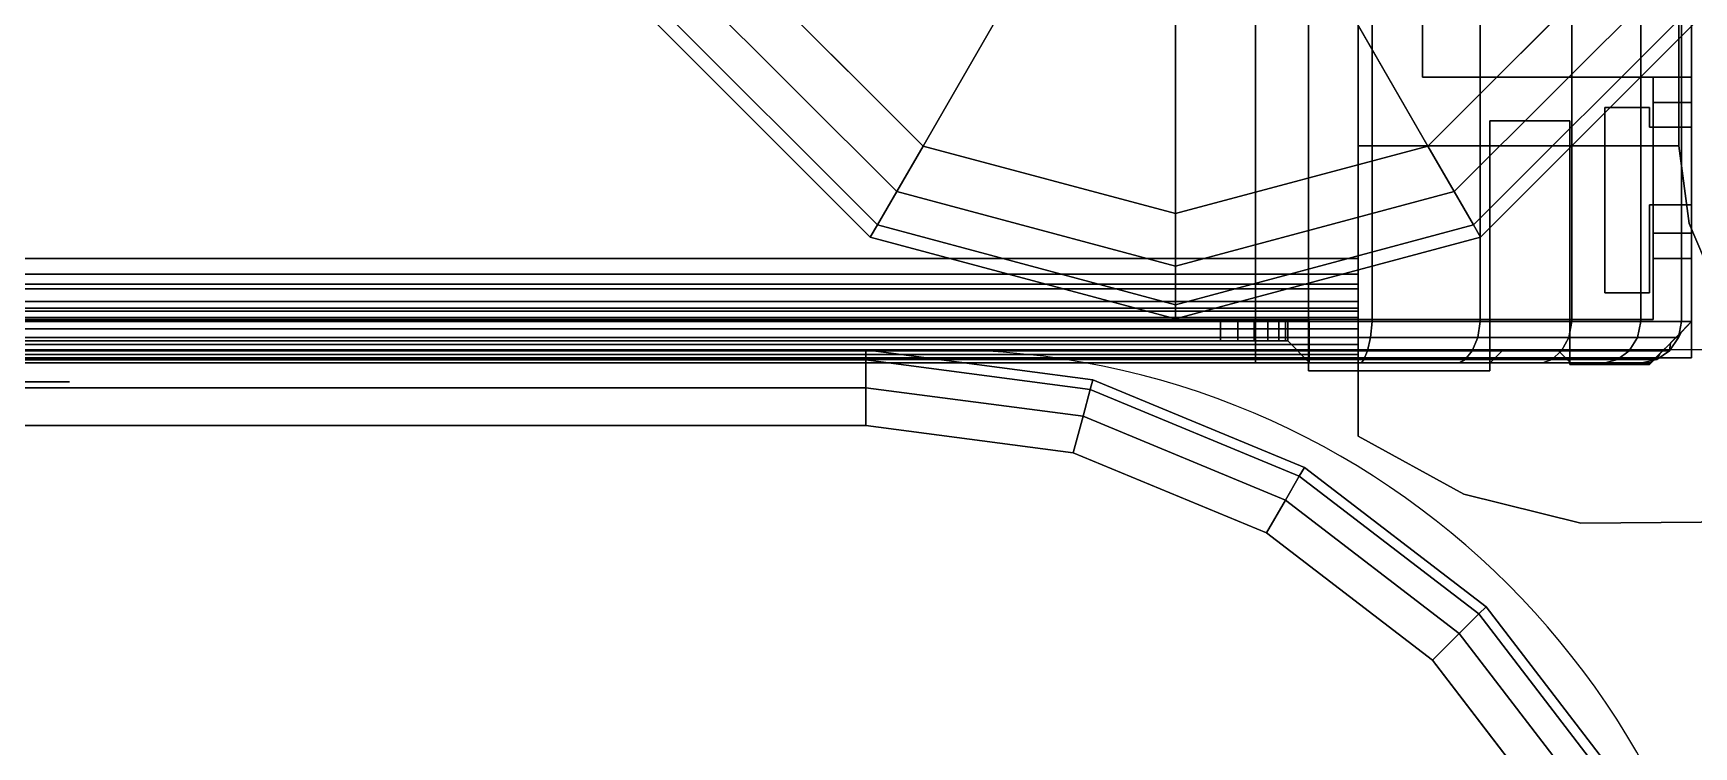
# Model space of a CAD drawing. Extents: x -170 to 1783, y -20 to 1205.
# Drawn here: x 261.965 to 264.554, y 977.792 to 978.905 of the extents above; entities that cross this region are included whole.
import ezdxf

# ---------------------------------------------------------------- set-up
doc = ezdxf.new("R2010")
doc.units = 0
doc.header["$LTSCALE"] = 96
doc.header["$MEASUREMENT"] = 0
for name, color, linetype in [('A-FURN-3-PANEL-GLIDE', 7, 'Continuous'), ('A-FURN-3-PANEL-KNOCK', 7, 'Continuous'), ('A-FURN-3-PANEL-RACE', 7, 'Continuous'), ('A-FURN-3-PANEL-SIDE1', 7, 'Continuous'), ('A-FURN-3-PANEL-SIDE2', 7, 'Continuous'), ('A-FURN-3-PANEL-TOPCAP', 7, 'Continuous'), ('A-FURN-3-PANEL-TRIM', 7, 'Continuous'), ('A-FURN-3-WKSF-TOP', 7, 'Continuous'), ('A-FURN-3-WKSF-TRIM', 7, 'Continuous'), ('A-FURN-P-PNLS', 7, 'Continuous'), ('A-FURN-P-WKSF', 7, 'Continuous'), ('MAIN_PANEL', 7, 'Continuous'), ('MAIN_WKSURF', 7, 'Continuous')]:
    doc.layers.add(name, color=color, linetype=linetype)

# ---------------------------------------------------------------- blocks, each defined once
blk = doc.blocks.new('EC-EFP-444')
at = {"layer": 'A-FURN-3-PANEL-GLIDE', "color": 20, "linetype": 'Continuous'}
for points in [[(0.4201, 1.8052, 0.2464), (0.4091, 1.8242, 0.1642), (0.885, 1.9517, 0.1642), (0.885, 1.9297, 0.2464)], [(0.4091, 1.8242, 0.1642), (0.4201, 1.8052, 0.0821), (0.885, 1.9297, 0.0821), (0.885, 1.9517, 0.1642)], [(0.885, 1.9297, 0.2464), (0.885, 1.9517, 0.1642), (1.3609, 1.8242, 0.1642), (1.3499, 1.8052, 0.2464)], [(0.885, 1.9517, 0.1642), (0.885, 1.9297, 0.0821), (1.3499, 1.8052, 0.0821), (1.3609, 1.8242, 0.1642)], [(0.4502, 1.7531, 0.3065), (0.4201, 1.8052, 0.2464), (0.885, 1.9297, 0.2464), (0.885, 1.8696, 0.3065)], [(0.4201, 1.8052, 0.0821), (0.4502, 1.7531, 0.022), (0.885, 1.8696, 0.022), (0.885, 1.9297, 0.0821)], [(0.885, 1.8696, 0.3065), (0.885, 1.9297, 0.2464), (1.3499, 1.8052, 0.2464), (1.3198, 1.7531, 0.3065)], [(0.885, 1.9297, 0.0821), (0.885, 1.8696, 0.022), (1.3198, 1.7531, 0.022), (1.3499, 1.8052, 0.0821)], [(0.4912, 1.682, 0.3285), (0.4502, 1.7531, 0.3065), (0.885, 1.8696, 0.3065), (0.885, 1.7875, 0.3285)], [(0.4502, 1.7531, 0.022), (0.4912, 1.682), (0.885, 1.7875), (0.885, 1.8696, 0.022)], [(0.885, 1.7875, 0.3285), (0.885, 1.8696, 0.3065), (1.3198, 1.7531, 0.3065), (1.2787, 1.682, 0.3285)], [(0.885, 1.8696, 0.022), (0.885, 1.7875), (1.2787, 1.682), (1.3198, 1.7531, 0.022)], [(0.0798, 1.4649, 0.2464), (0.0608, 1.4759, 0.1642), (0.4091, 1.8242, 0.1642), (0.4201, 1.8052, 0.2464)], [(0.0608, 1.4759, 0.1642), (0.0798, 1.4649, 0.0821), (0.4201, 1.8052, 0.0821), (0.4091, 1.8242, 0.1642)], [(1.3499, 1.8052, 0.2464), (1.3609, 1.8242, 0.1642), (1.7092, 1.4759, 0.1642), (1.6902, 1.4649, 0.2464)], [(1.3609, 1.8242, 0.1642), (1.3499, 1.8052, 0.0821), (1.6902, 1.4649, 0.0821), (1.7092, 1.4759, 0.1642)], [(0.1319, 1.4348, 0.3065), (0.0798, 1.4649, 0.2464), (0.4201, 1.8052, 0.2464), (0.4502, 1.7531, 0.3065)], [(0.0798, 1.4649, 0.0821), (0.1319, 1.4348, 0.022), (0.4502, 1.7531, 0.022), (0.4201, 1.8052, 0.0821)], [(0.7837, 1.1754, 0.3285), (0.4912, 1.682, 0.3285), (0.885, 1.7875, 0.3285), (0.885, 1.2025, 0.3285)], [(0.885, 1.2025, 0.3285), (0.885, 1.7875, 0.3285), (1.2787, 1.682, 0.3285), (0.9862, 1.1754, 0.3285)], [(1.3198, 1.7531, 0.3065), (1.3499, 1.8052, 0.2464), (1.6902, 1.4649, 0.2464), (1.6381, 1.4348, 0.3065)], [(1.3499, 1.8052, 0.0821), (1.3198, 1.7531, 0.022), (1.6381, 1.4348, 0.022), (1.6902, 1.4649, 0.0821)], [(0.203, 1.3937, 0.3285), (0.1319, 1.4348, 0.3065), (0.4502, 1.7531, 0.3065), (0.4912, 1.682, 0.3285)], [(0.1319, 1.4348, 0.022), (0.203, 1.3937), (0.4912, 1.682), (0.4502, 1.7531, 0.022)], [(1.2787, 1.682, 0.3285), (1.3198, 1.7531, 0.3065), (1.6381, 1.4348, 0.3065), (1.567, 1.3937, 0.3285)], [(1.3198, 1.7531, 0.022), (1.2787, 1.682), (1.567, 1.3937), (1.6381, 1.4348, 0.022)], [(0.7096, 1.1013, 0.3285), (0.203, 1.3937, 0.3285), (0.4912, 1.682, 0.3285), (0.7837, 1.1754, 0.3285)], [(0.9862, 1.1754, 0.3285), (1.2787, 1.682, 0.3285), (1.567, 1.3937, 0.3285), (1.0604, 1.1013, 0.3285)]]:
    blk.add_3dface(points, dxfattribs=at)
at = {"layer": 'A-FURN-3-PANEL-GLIDE', "color": 20, "linetype": 'Continuous', "invisible_edges": 12}
for points in [[(0.885, 1), (0.885, 1.7875), (0.4912, 1.682)], [(0.885, 1), (1.2787, 1.682), (0.885, 1.7875)], [(0.885, 1), (0.4912, 1.682), (0.203, 1.3937)], [(0.885, 1), (1.567, 1.3937), (1.2787, 1.682)]]:
    blk.add_3dface(points, dxfattribs=at)
at = {"layer": 'A-FURN-3-PANEL-KNOCK', "color": 30, "linetype": 'Continuous', "invisible_edges": 5}
for points in [[(5.49, 2.05, 3.5405), (2.61, 2.05, 3.5405), (2.61, 2.05, 0.9405), (5.49, 2.05, 0.9405)], [(5.49, 2.05, 0.9405), (2.61, 2.05, 0.9405), (2.6288, 2.05, 0.8705), (5.4712, 2.05, 0.8705)], [(2.61, 2.05, 3.5405), (5.49, 2.05, 3.5405), (5.4712, 2.05, 3.6105), (2.6288, 2.05, 3.6105)], [(2.6288, 2.05, 3.6105), (5.4712, 2.05, 3.6105), (5.42, 2.05, 3.6617), (2.68, 2.05, 3.6617)], [(5.4712, 2.05, 0.8705), (2.6288, 2.05, 0.8705), (2.68, 2.05, 0.8192), (5.42, 2.05, 0.8192)]]:
    blk.add_3dface(points, dxfattribs=at)
at = {"layer": 'A-FURN-3-PANEL-RACE', "color": 40, "linetype": 'Continuous'}
for points, invisible_edges in [([(0.08, 2.0125, 3.515), (0.08, 2.0125, 0.3963), (47.92, 2.0125, 0.3963), (47.92, 2.0125, 3.515)], 8), ([(0.08, 1.8575, 3.1951), (0.08, 1.8575, 1.4986), (0.08, 2.0125, 0.3963), (0.08, 2.0125, 3.515)], 10), ([(0.5, 1.5745, 0.3963), (47.5, 1.5745, 0.3963), (0.08, 2.0125, 0.3963), (0.08, 1.5745, 0.3963)], 3), ([(47.5, 1.5745, 0.3963), (47.92, 1.5745, 0.3963), (47.92, 2.0125, 0.3963), (0.08, 2.0125, 0.3963)], 8), ([(0.08, 1.8181, 1.4986), (0.08, 1.5745, 0.3963), (0.08, 2.0125, 0.3963), (0.08, 1.8575, 1.4986)], 5), ([(0.08, 1.5745, 3.245), (0.08, 1.8575, 3.1951), (0.08, 2.0125, 3.515), (0.08, 1.5745, 3.515)], 2), ([(0.14, 1.5745, 3.515), (0.08, 1.5745, 3.515), (0.08, 2.0125, 3.515), (0.14, 1.9525, 3.515)], 4), ([(0.14, 1.9525, 3.515), (0.08, 2.0125, 3.515), (0.6, 2.0125, 3.515), (0.6, 1.9525, 3.515)], 1), ([(0.6, 2.0125, 4.0847), (0.6, 2.0125, 3.515), (47.4, 2.0125, 3.515), (47.4, 2.0125, 4.0847)], 2), ([(0.6, 1.9525, 3.515), (0.6, 2.0125, 3.515), (0.6, 2.0125, 4.0847), (0.6, 1.9525, 4.0847)], 4), ([(0.6, 1.9493, 4.1093), (0.6, 1.9525, 4.0847), (0.6, 2.0125, 4.0847), (0.6, 2.0072, 4.1248)], 10), ([(0.6, 1.9398, 4.1322), (0.6, 1.9493, 4.1093), (0.6, 2.0072, 4.1248), (0.6, 1.9918, 4.1622)], 10), ([(0.6, 1.9247, 4.1519), (0.6, 1.9398, 4.1322), (0.6, 1.9918, 4.1622), (0.6, 1.9671, 4.1943)], 10), ([(47.86, 1.9525, 0.4563), (0.14, 1.9525, 0.4563), (0.14, 1.9525, 3.515), (47.86, 1.9525, 3.515)], 4), ([(0.14, 1.9525, 0.4563), (0.14, 1.8575, 1.4986), (0.14, 1.8575, 3.1951), (0.14, 1.9525, 3.515)], 5), ([(0.5, 1.5745, 0.4563), (0.14, 1.5745, 0.4563), (0.14, 1.9525, 0.4563), (47.5, 1.5745, 0.4563)], 12), ([(47.5, 1.5745, 0.4563), (0.14, 1.9525, 0.4563), (47.86, 1.9525, 0.4563), (47.86, 1.5745, 0.4563)], 1), ([(0.14, 1.5745, 0.4563), (0.14, 1.8181, 1.4986), (0.14, 1.8575, 1.4986), (0.14, 1.9525, 0.4563)], 5), ([(0.14, 1.8575, 3.1951), (0.14, 1.5745, 3.245), (0.14, 1.5745, 3.515), (0.14, 1.9525, 3.515)], 8), ([(0.6, 1.905, 4.1669), (0.6, 1.9247, 4.1519), (0.6, 1.9671, 4.1943), (0.6, 1.935, 4.2189)], 10), ([(47.4, 1.9525, 3.515), (0.6, 1.9525, 3.515), (0.6, 1.9525, 4.0847), (47.4, 1.9525, 4.0847)], 1), ([(0.6, 1.8821, 4.1764), (0.6, 1.905, 4.1669), (0.6, 1.935, 4.2189), (0.6, 1.8976, 4.2344)], 10), ([(0.6, 1.8575, 4.1797), (0.6, 1.8821, 4.1764), (0.6, 1.8976, 4.2344), (0.6, 1.8575, 4.2397)], 2), ([(0.08, 1.614, 1.7894), (0.08, 1.5745, 1.7894), (0.08, 1.5745, 0.3963), (0.08, 1.8181, 1.4986)], 4), ([(0.14, 1.5745, 1.7894), (0.14, 1.614, 1.7894), (0.14, 1.8181, 1.4986), (0.14, 1.5745, 0.4563)], 4), ([(0.08, 1.5745, 0.3963), (0.08, 1.5745, 1.7894), (0.14, 1.5745, 1.7894), (0.14, 1.5745, 0.4563)], 8), ([(0.5, 1.5745, 0.3963), (0.08, 1.5745, 0.3963), (0.14, 1.5745, 0.4563), (0.5, 1.5745, 0.4563)], 2), ([(2.098, 1.2625, 0.3963), (45.902, 1.2625, 0.3963), (0.5, 1.5745, 0.3963), (0.5, 1.2625, 0.3963)], 3), ([(47.5, 1.2625, 0.3963), (47.5, 1.5745, 0.3963), (0.5, 1.5745, 0.3963), (45.902, 1.2625, 0.3963)], 6), ([(2.098, 1.2625, 0.4563), (0.5, 1.2625, 0.4563), (0.5, 1.5745, 0.4563), (45.902, 1.2625, 0.4563)], 12), ([(47.5, 1.2625, 0.4563), (45.902, 1.2625, 0.4563), (0.5, 1.5745, 0.4563), (47.5, 1.5745, 0.4563)], 6)]:
    blk.add_3dface(points, dxfattribs=dict(at, invisible_edges=invisible_edges))
for points in [[(0.6, 2.0072, 4.1248), (0.6, 2.0125, 4.0847), (47.4, 2.0125, 4.0847), (47.4, 2.0072, 4.1248)], [(0.6, 1.9918, 4.1622), (0.6, 2.0072, 4.1248), (47.4, 2.0072, 4.1248), (47.4, 1.9918, 4.1622)], [(0.6, 1.9671, 4.1943), (0.6, 1.9918, 4.1622), (47.4, 1.9918, 4.1622), (47.4, 1.9671, 4.1943)], [(0.6, 1.935, 4.2189), (0.6, 1.9671, 4.1943), (47.4, 1.9671, 4.1943), (47.4, 1.935, 4.2189)], [(47.4, 1.9493, 4.1093), (47.4, 1.9525, 4.0847), (0.6, 1.9525, 4.0847), (0.6, 1.9493, 4.1093)], [(47.4, 1.9398, 4.1322), (47.4, 1.9493, 4.1093), (0.6, 1.9493, 4.1093), (0.6, 1.9398, 4.1322)], [(47.4, 1.9247, 4.1519), (47.4, 1.9398, 4.1322), (0.6, 1.9398, 4.1322), (0.6, 1.9247, 4.1519)], [(0.6, 1.8976, 4.2344), (0.6, 1.935, 4.2189), (47.4, 1.935, 4.2189), (47.4, 1.8976, 4.2344)], [(47.4, 1.905, 4.1669), (47.4, 1.9247, 4.1519), (0.6, 1.9247, 4.1519), (0.6, 1.905, 4.1669)], [(47.4, 1.8821, 4.1764), (47.4, 1.905, 4.1669), (0.6, 1.905, 4.1669), (0.6, 1.8821, 4.1764)], [(0.6, 1.8575, 4.2397), (0.6, 1.8976, 4.2344), (47.4, 1.8976, 4.2344), (47.4, 1.8575, 4.2397)], [(47.4, 1.8575, 4.1797), (47.4, 1.8821, 4.1764), (0.6, 1.8821, 4.1764), (0.6, 1.8575, 4.1797)], [(0.14, 1.8575, 1.4986), (0.08, 1.8575, 1.4986), (0.08, 1.8575, 3.1951), (0.14, 1.8575, 3.1951)], [(0.08, 1.8181, 1.4986), (0.08, 1.8575, 1.4986), (0.14, 1.8575, 1.4986), (0.14, 1.8181, 1.4986)], [(0.14, 1.8575, 3.1951), (0.08, 1.8575, 3.1951), (0.08, 1.5745, 3.245), (0.14, 1.5745, 3.245)], [(0.6, 1.8575, 4.1797), (0.6, 1.8575, 4.2397), (47.4, 1.8575, 4.2397), (47.4, 1.8575, 4.1797)], [(0.08, 1.614, 1.7894), (0.08, 1.8181, 1.4986), (0.14, 1.8181, 1.4986), (0.14, 1.614, 1.7894)], [(0.08, 1.5745, 1.7894), (0.08, 1.614, 1.7894), (0.14, 1.614, 1.7894), (0.14, 1.5745, 1.7894)], [(0.14, 1.5745, 3.245), (0.08, 1.5745, 3.245), (0.08, 1.5745, 3.515), (0.14, 1.5745, 3.515)], [(0.5, 1.2625, 0.3963), (0.5, 1.5745, 0.3963), (0.5, 1.5745, 0.4563), (0.5, 1.2625, 0.4563)]]:
    blk.add_3dface(points, dxfattribs=at)
at = {"layer": 'A-FURN-3-PANEL-SIDE1', "color": 7, "linetype": 'Continuous'}
for points in [[(47.3224, 1.955, 43.7401), (47.3228, 0.045, 43.7401), (0.6776, 0.045, 43.7401), (0.6776, 1.955, 43.7401)], [(0.6776, 0.045, 4.2397), (0.6776, 1.955, 4.2397), (0.6776, 1.955, 43.7401), (0.6776, 0.045, 43.7401)], [(47.3224, 0.045, 4.2397), (47.3224, 1.955, 4.2397), (0.6776, 1.955, 4.2397), (0.6776, 0.045, 4.2397)]]:
    blk.add_3dface(points, dxfattribs=at)
at = {"layer": 'A-FURN-3-PANEL-SIDE2', "color": 7, "linetype": 'Continuous'}
blk.add_3dface([(0.6776, 1.955, 43.7401), (0.6776, 1.955, 4.2397), (47.3224, 1.955, 4.2397), (47.3224, 1.955, 43.7401)], dxfattribs=at)
at = {"layer": 'A-FURN-3-PANEL-TOPCAP', "color": 60, "linetype": 'Continuous'}
for points, invisible_edges in [([(0.1285, -0.0047, 43.635), (0.144, -0.02, 43.635), (0.144, 2.02, 43.635), (0.1285, 2.0047, 43.635)], 10), ([(0.144, 2.02, 43.635), (0.269, 2.02, 43.635), (0.2783, 2.02, 43.7687), (0.1575, 2.02, 43.8011)], 4), ([(0.144, -0.02, 43.635), (0.269, -0.02, 43.635), (0.269, 2.02, 43.635), (0.144, 2.02, 43.635)], 10), ([(0.1575, 2.02, 43.8011), (0.2783, 2.02, 43.7687), (0.3232, 2.02, 43.8949), (0.2149, 2.02, 43.9575)], 5), ([(0.2149, 2.02, 43.9575), (0.3232, 2.02, 43.8949), (0.4005, 2.02, 44.0044), (0.3121, 2.02, 44.0929)], 5), ([(0.269, 2.02, 43.635), (0.289, 2, 43.635), (0.2976, 2, 43.7635), (0.2783, 2.02, 43.7687)], 4), ([(0.289, 2, 43.635), (0.269, 2.02, 43.635), (0.269, -0.02, 43.635), (0.289, 0, 43.635)], 10), ([(0.2783, 2.02, 43.7687), (0.2976, 2, 43.7635), (0.3405, 2, 43.8849), (0.3232, 2.02, 43.8949)], 5), ([(0.3121, 2.02, 44.0929), (0.4005, 2.02, 44.0044), (0.5044, 2.02, 44.0891), (0.4419, 2.02, 44.1974)], 5), ([(0.3232, 2.02, 43.8949), (0.3405, 2, 43.8849), (0.4146, 2, 43.9903), (0.4005, 2.02, 44.0044)], 5), ([(0.3741, 2, 43.635), (0.394, 2.02, 43.635), (0.399, 2.02, 43.7363), (0.3798, 2, 43.7415)], 4), ([(0.394, 2.02, 43.635), (0.3741, 2, 43.635), (0.3741, 0, 43.635), (0.394, -0.02, 43.635)], 10), ([(0.3798, 2, 43.7415), (0.399, 2.02, 43.7363), (0.4315, 2.02, 43.8323), (0.4142, 2, 43.8424)], 5), ([(0.6807, 2.02, 43.671), (0.399, 2.02, 43.7363), (0.394, 2.02, 43.635), (0.676, 2.02, 43.635)], 1), ([(0.676, 2.02, 43.635), (0.394, 2.02, 43.635), (0.394, -0.02, 43.635), (0.676, -0.02, 43.635)], 10), ([(0.6946, 2.02, 43.7045), (0.4315, 2.02, 43.8323), (0.399, 2.02, 43.7363), (0.6807, 2.02, 43.671)], 5), ([(0.4005, 2.02, 44.0044), (0.4146, 2, 43.9903), (0.5144, 2, 44.0717), (0.5044, 2.02, 44.0891)], 5), ([(0.4142, 2, 43.8424), (0.4315, 2.02, 43.8323), (0.4889, 2.02, 43.9159), (0.4748, 2, 43.9301)], 5), ([(0.4315, 2.02, 43.8323), (0.6946, 2.02, 43.7045), (0.7167, 2.02, 43.7333), (0.4889, 2.02, 43.9159)], 5), ([(0.4419, 2.02, 44.1974), (0.5044, 2.02, 44.0891), (0.6273, 2.02, 44.1426), (0.5949, 2.02, 44.2633)], 5), ([(0.4748, 2, 43.9301), (0.4889, 2.02, 43.9159), (0.5669, 2.02, 43.9807), (0.5569, 2, 43.998)], 5), ([(0.7455, 2.02, 43.7554), (0.5669, 2.02, 43.9807), (0.4889, 2.02, 43.9159), (0.7167, 2.02, 43.7333)], 5), ([(0.5044, 2.02, 44.0891), (0.5144, 2, 44.0717), (0.6324, 2, 44.1232), (0.6273, 2.02, 44.1426)], 5), ([(0.5569, 2, 43.998), (0.5669, 2.02, 43.9807), (0.6596, 2.02, 44.0218), (0.6544, 2, 44.0411)], 5), ([(0.5669, 2.02, 43.9807), (0.7455, 2.02, 43.7554), (0.779, 2.02, 43.7693), (0.6596, 2.02, 44.0218)], 5), ([(0.5949, 2.02, 44.2633), (0.6273, 2.02, 44.1426), (0.76, 2.02, 44.161), (0.76, 2.02, 44.286)], 5), ([(0.6273, 2.02, 44.1426), (0.6324, 2, 44.1232), (0.76, 2, 44.141), (0.76, 2.02, 44.161)], 5), ([(0.6544, 2, 44.0411), (0.6596, 2.02, 44.0218), (0.76, 2.02, 44.036), (0.76, 2, 44.056)], 5), ([(0.815, 2.02, 43.7741), (0.76, 2.02, 44.036), (0.6596, 2.02, 44.0218), (0.779, 2.02, 43.7693)], 5), ([(0.676, 2.02, 43.635), (0.71, 1.986, 43.635), (0.7136, 1.986, 43.6622), (0.6807, 2.02, 43.671)], 4), ([(0.6807, 2.02, 43.671), (0.7136, 1.986, 43.6622), (0.724, 1.986, 43.6875), (0.6946, 2.02, 43.7045)], 5), ([(0.6946, 2.02, 43.7045), (0.724, 1.986, 43.6875), (0.7407, 1.986, 43.7093), (0.7167, 2.02, 43.7333)], 5), ([(0.7167, 2.02, 43.7333), (0.7407, 1.986, 43.7093), (0.7625, 1.986, 43.726), (0.7455, 2.02, 43.7554)], 5), ([(0.7455, 2.02, 43.7554), (0.7625, 1.986, 43.726), (0.7878, 1.986, 43.7365), (0.779, 2.02, 43.7693)], 5), ([(0.76, 2.02, 44.286), (0.76, 2.02, 44.161), (47.24, 2.02, 44.161), (47.24, 2.02, 44.286)], 5), ([(47.24, 2, 44.141), (47.24, 2.02, 44.161), (0.76, 2.02, 44.161), (0.76, 2, 44.141)], 5), ([(47.24, 2.02, 44.036), (47.24, 2, 44.056), (0.76, 2, 44.056), (0.76, 2.02, 44.036)], 5), ([(0.76, 2.02, 44.036), (0.815, 2.02, 43.7741), (47.185, 2.02, 43.7741), (47.24, 2.02, 44.036)], 5), ([(0.779, 2.02, 43.7693), (0.7878, 1.986, 43.7365), (0.815, 1.986, 43.7401), (0.815, 2.02, 43.7741)], 5), ([(47.185, 2.02, 43.7741), (0.815, 2.02, 43.7741), (0.815, 1.986, 43.7401), (47.185, 1.986, 43.7401)], 10), ([(0.1285, 2.0047, 43.635), (0.1129, 1.9894, 43.635), (0.1129, 0.0106, 43.635), (0.1285, -0.0047, 43.635)], 10), ([(0.289, 2, 43.635), (0.3741, 2, 43.635), (0.3798, 2, 43.7415), (0.2976, 2, 43.7635)], 4), ([(0.289, 0, 43.635), (0.3741, 0, 43.635), (0.3741, 2, 43.635), (0.289, 2, 43.635)], 10), ([(0.2976, 2, 43.7635), (0.3798, 2, 43.7415), (0.4142, 2, 43.8424), (0.3405, 2, 43.8849)], 5), ([(0.3405, 2, 43.8849), (0.4142, 2, 43.8424), (0.4748, 2, 43.9301), (0.4146, 2, 43.9903)], 5), ([(0.4146, 2, 43.9903), (0.4748, 2, 43.9301), (0.5569, 2, 43.998), (0.5144, 2, 44.0717)], 5), ([(0.5144, 2, 44.0717), (0.5569, 2, 43.998), (0.6544, 2, 44.0411), (0.6324, 2, 44.1232)], 5), ([(0.6324, 2, 44.1232), (0.6544, 2, 44.0411), (0.76, 2, 44.056), (0.76, 2, 44.141)], 5), ([(0.76, 2, 44.141), (0.76, 2, 44.056), (47.24, 2, 44.056), (47.24, 2, 44.141)], 5), ([(0.0965, 1.9727, 43.635), (0.08, 1.956, 43.635), (0.08, 0.044, 43.635), (0.0965, 0.0273, 43.635)], 8), ([(0.0965, 0.0273, 43.635), (0.1129, 0.0106, 43.635), (0.1129, 1.9894, 43.635), (0.0965, 1.9727, 43.635)], 10)]:
    blk.add_3dface(points, dxfattribs=dict(at, invisible_edges=invisible_edges))
for points in [[(0.1344, 2.0151, 43.8047), (0.1285, 2.0047, 43.635), (0.144, 2.02, 43.635), (0.1575, 2.02, 43.8011)], [(0.1955, 2.0151, 43.9663), (0.1344, 2.0151, 43.8047), (0.1575, 2.02, 43.8011), (0.2149, 2.02, 43.9575)], [(0.2978, 2.0151, 44.1072), (0.1955, 2.0151, 43.9663), (0.2149, 2.02, 43.9575), (0.3121, 2.02, 44.0929)], [(0.4331, 2.0151, 44.2168), (0.2978, 2.0151, 44.1072), (0.3121, 2.02, 44.0929), (0.4419, 2.02, 44.1974)], [(0.5913, 2.0151, 44.2864), (0.4331, 2.0151, 44.2168), (0.4419, 2.02, 44.1974), (0.5949, 2.02, 44.2633)], [(0.76, 2.0151, 44.3105), (0.5913, 2.0151, 44.2864), (0.5949, 2.02, 44.2633), (0.76, 2.02, 44.286)], [(0.71, 1.986, 43.635), (0.676, 2.02, 43.635), (0.676, 1.955, 43.635), (0.71, 1.955, 43.635)], [(47.24, 2.02, 44.286), (47.24, 2.0151, 44.3105), (0.76, 2.0151, 44.3105), (0.76, 2.02, 44.286)], [(0.1006, 1.9805, 43.8155), (0.0965, 1.9727, 43.635), (0.1129, 1.9894, 43.635), (0.1143, 2.0013, 43.8104)], [(0.1644, 1.9805, 43.9859), (0.1006, 1.9805, 43.8155), (0.1143, 2.0013, 43.8104), (0.1774, 2.0013, 43.977)], [(0.1143, 2.0013, 43.8104), (0.1129, 1.9894, 43.635), (0.1285, 2.0047, 43.635), (0.1344, 2.0151, 43.8047)], [(0.1774, 2.0013, 43.977), (0.1143, 2.0013, 43.8104), (0.1344, 2.0151, 43.8047), (0.1955, 2.0151, 43.9663)], [(0.2713, 1.9805, 44.1337), (0.1644, 1.9805, 43.9859), (0.1774, 2.0013, 43.977), (0.2828, 2.0013, 44.1222)], [(0.2828, 2.0013, 44.1222), (0.1774, 2.0013, 43.977), (0.1955, 2.0151, 43.9663), (0.2978, 2.0151, 44.1072)], [(0.4136, 1.9805, 44.248), (0.2713, 1.9805, 44.1337), (0.2828, 2.0013, 44.1222), (0.4225, 2.0013, 44.2349)], [(0.4225, 2.0013, 44.2349), (0.2828, 2.0013, 44.1222), (0.2978, 2.0151, 44.1072), (0.4331, 2.0151, 44.2168)], [(0.5806, 1.9805, 44.3203), (0.4136, 1.9805, 44.248), (0.4225, 2.0013, 44.2349), (0.5856, 2.0013, 44.3065)], [(0.5856, 2.0013, 44.3065), (0.4225, 2.0013, 44.2349), (0.4331, 2.0151, 44.2168), (0.5913, 2.0151, 44.2864)], [(0.76, 1.9805, 44.3451), (0.5806, 1.9805, 44.3203), (0.5856, 2.0013, 44.3065), (0.76, 2.0013, 44.3313)], [(0.76, 2.0013, 44.3313), (0.5856, 2.0013, 44.3065), (0.5913, 2.0151, 44.2864), (0.76, 2.0151, 44.3105)], [(47.24, 2.0151, 44.3105), (47.24, 2.0013, 44.3313), (0.76, 2.0013, 44.3313), (0.76, 2.0151, 44.3105)], [(47.24, 2.0013, 44.3313), (47.24, 1.9805, 44.3451), (0.76, 1.9805, 44.3451), (0.76, 2.0013, 44.3313)], [(0.0957, 1.956, 43.8177), (0.08, 1.956, 43.635), (0.0965, 1.9727, 43.635), (0.1006, 1.9805, 43.8155)], [(0.1595, 1.956, 43.9895), (0.0957, 1.956, 43.8177), (0.1006, 1.9805, 43.8155), (0.1644, 1.9805, 43.9859)], [(0.2668, 1.956, 44.1382), (0.1595, 1.956, 43.9895), (0.1644, 1.9805, 43.9859), (0.2713, 1.9805, 44.1337)], [(0.4099, 1.956, 44.2528), (0.2668, 1.956, 44.1382), (0.2713, 1.9805, 44.1337), (0.4136, 1.9805, 44.248)], [(0.5783, 1.956, 44.3252), (0.4099, 1.956, 44.2528), (0.4136, 1.9805, 44.248), (0.5806, 1.9805, 44.3203)], [(0.76, 1.956, 44.35), (0.5783, 1.956, 44.3252), (0.5806, 1.9805, 44.3203), (0.76, 1.9805, 44.3451)], [(0.7136, 1.955, 43.6622), (0.7136, 1.986, 43.6622), (0.71, 1.986, 43.635), (0.71, 1.955, 43.635)], [(0.724, 1.955, 43.6875), (0.724, 1.986, 43.6875), (0.7136, 1.986, 43.6622), (0.7136, 1.955, 43.6622)], [(0.7407, 1.955, 43.7093), (0.7407, 1.986, 43.7093), (0.724, 1.986, 43.6875), (0.724, 1.955, 43.6875)], [(0.7625, 1.955, 43.726), (0.7625, 1.986, 43.726), (0.7407, 1.986, 43.7093), (0.7407, 1.955, 43.7093)], [(47.24, 1.9805, 44.3451), (47.24, 1.956, 44.35), (0.76, 1.956, 44.35), (0.76, 1.9805, 44.3451)], [(0.7878, 1.955, 43.7365), (0.7878, 1.986, 43.7365), (0.7625, 1.986, 43.726), (0.7625, 1.955, 43.726)], [(0.815, 1.955, 43.7401), (0.815, 1.986, 43.7401), (0.7878, 1.986, 43.7365), (0.7878, 1.955, 43.7365)], [(47.185, 1.955, 43.7401), (47.185, 1.986, 43.7401), (0.815, 1.986, 43.7401), (0.815, 1.955, 43.7401)], [(0.0957, 0.044, 43.8177), (0.08, 0.044, 43.635), (0.08, 1.956, 43.635), (0.0957, 1.956, 43.8177)], [(0.1595, 0.044, 43.9895), (0.0957, 0.044, 43.8177), (0.0957, 1.956, 43.8177), (0.1595, 1.956, 43.9895)], [(0.2668, 0.044, 44.1382), (0.1595, 0.044, 43.9895), (0.1595, 1.956, 43.9895), (0.2668, 1.956, 44.1382)], [(0.4099, 0.044, 44.2528), (0.2668, 0.044, 44.1382), (0.2668, 1.956, 44.1382), (0.4099, 1.956, 44.2528)], [(0.5783, 0.044, 44.3252), (0.4099, 0.044, 44.2528), (0.4099, 1.956, 44.2528), (0.5783, 1.956, 44.3252)], [(0.76, 0.044, 44.35), (0.5783, 0.044, 44.3252), (0.5783, 1.956, 44.3252), (0.76, 1.956, 44.35)], [(0.76, 0.044, 44.35), (0.76, 1.956, 44.35), (47.24, 1.956, 44.35), (47.24, 0.044, 44.35)]]:
    blk.add_3dface(points, dxfattribs=at)
at = {"layer": 'A-FURN-3-PANEL-TRIM', "color": 60, "linetype": 'Continuous'}
for points, invisible_edges in [([(-0.0735, 2.1159, 3.8013), (0.6, 2.1348, 3.8013), (0.065, 2.269, 3.8013), (-0.0322, 2.2178, 3.8013)], 3), ([(-0.0735, 2.1159, 4.013), (-0.0322, 2.2178, 4.013), (0.065, 2.269, 4.013), (0.6, 2.1348, 4.013)], 12), ([(0.065, 2.269, 3.8013), (0.6, 2.1348, 3.8013), (0.4351, 2.2249, 3.8013), (0.2529, 2.2706, 3.8013)], 1), ([(0.065, 2.269, 4.013), (0.2529, 2.2706, 4.013), (0.4351, 2.2249, 4.013), (0.6, 2.1348, 4.013)], 8), ([(0.0361, 1.9153, 3.8013), (0.6, 2.1348, 3.8013), (-0.0735, 2.1159, 3.8013), (-0.0395, 2.0114, 3.8013)], 3), ([(0.0361, 1.9153, 4.013), (-0.0395, 2.0114, 4.013), (-0.0735, 2.1159, 4.013), (0.6, 2.1348, 4.013)], 12), ([(0.1, 1.6815, 3.8013), (0.6, 2.1348, 3.8013), (0.0361, 1.9153, 3.8013), (0.0837, 1.8027, 3.8013)], 3), ([(0.1, 1.6815, 4.013), (0.0837, 1.8027, 4.013), (0.0361, 1.9153, 4.013), (0.6, 2.1348, 4.013)], 12), ([(0.1, 1.6815, 3.8013), (0.6, 1.6815, 3.8013), (0.6, 2.1348, 3.8013)], 12), ([(0.6, 2.1348, 4.013), (0.6, 1.6815, 4.013), (0.1, 1.6815, 4.013)], 12), ([(0.0802, 1.7737, 43.635), (0.08, 1.956, 43.635), (0.1457, 2.0228, 43.635), (0.1457, 1.7737, 43.635)], 4), ([(0.2155, 1.9109, 43.635), (0.1457, 1.9109, 43.635), (0.1457, 2.0228, 43.635), (0.2701, 2.0228, 43.635)], 10), ([(0.395, 2.0328, 43.635), (0.6776, 2.0328, 43.635), (0.6776, -0.0328, 43.635), (0.395, -0.0328, 43.635)], 8), ([(0.6, -0.1348, 3.5747), (0.6, 1.6815, 3.5747), (0.1, 1.6815, 3.5747), (0.1, 0.3185, 3.5747)], 10), ([(0.6, -0.1348, 4.2397), (0.1, 0.3185, 4.2397), (0.1, 1.6815, 4.2397), (0.6, 1.6815, 4.2397)], 5), ([(0.1457, 0.3473, 43.635), (0.0802, 0.3473, 43.635), (0.0802, 1.6527, 43.635), (0.1457, 1.6527, 43.635)], 8), ([(0.2701, 1.6426, 43.635), (0.395, 1.6426, 43.635), (0.395, 0.3574, 43.635), (0.2701, 0.3574, 43.635)], 10), ([(0.1457, 1.6218, 43.635), (0.2155, 1.6218, 43.635), (0.2155, 0.3782, 43.635), (0.1457, 0.3782, 43.635)], 10)]:
    blk.add_3dface(points, dxfattribs=dict(at, invisible_edges=invisible_edges))
for points in [[(0.065, 2.269, 3.8013), (0.2529, 2.2706, 3.8013), (0.2529, 2.2706, 4.013), (0.065, 2.269, 4.013)], [(0.2529, 2.2706, 3.8013), (0.4351, 2.2249, 3.8013), (0.4351, 2.2249, 4.013), (0.2529, 2.2706, 4.013)], [(0.4351, 2.2249, 3.8013), (0.6, 2.1348, 3.8013), (0.6, 2.1348, 4.013), (0.4351, 2.2249, 4.013)], [(0.6, 2.1348, 3.8013), (0.6, 1.6815, 3.8013), (0.6, 1.6815, 4.013), (0.6, 2.1348, 4.013)], [(0.1457, 2.0228, 4.2397), (0.1457, 2.0228, 43.635), (0.08, 1.956, 43.635), (0.0802, 1.956, 4.2397)], [(0.1457, 2.0228, 4.2397), (0.2701, 2.0228, 4.2397), (0.2701, 2.0228, 43.635), (0.1457, 2.0228, 43.635)], [(0.2701, 2.0228, 43.635), (0.2701, 2.0228, 4.2397), (0.2701, 1.6426, 4.2397), (0.2701, 1.6426, 43.635)], [(0.395, 2.0328, 4.2397), (0.6776, 2.0328, 4.2397), (0.6776, 2.0328, 43.635), (0.395, 2.0328, 43.635)], [(0.395, 1.6426, 43.635), (0.395, 1.6426, 4.2397), (0.395, 2.0328, 4.2397), (0.395, 2.0328, 43.635)], [(0.6776, 2.0328, 4.2397), (0.6776, 1.955, 4.2397), (0.6776, 1.955, 43.635), (0.6776, 2.0328, 43.635)], [(0.0802, 1.7737, 43.635), (0.0802, 1.7737, 4.2397), (0.0802, 1.956, 4.2397), (0.08, 1.956, 43.635)], [(0.0837, 1.8027, 3.8013), (0.0361, 1.9153, 3.8013), (0.0361, 1.9153, 4.013), (0.0837, 1.8027, 4.013)], [(0.2155, 1.9109, 4.2397), (0.1457, 1.9109, 4.2397), (0.1457, 1.9109, 43.635), (0.2155, 1.9109, 43.635)], [(0.1457, 1.9109, 43.635), (0.1457, 1.9109, 4.2397), (0.1457, 1.7737, 4.2397), (0.1457, 1.7737, 43.635)], [(0.2155, 1.6218, 43.635), (0.2155, 1.6218, 4.2397), (0.2155, 1.9109, 4.2397), (0.2155, 1.9109, 43.635)], [(0.1, 1.6815, 3.8013), (0.0837, 1.8027, 3.8013), (0.0837, 1.8027, 4.013), (0.1, 1.6815, 4.013)], [(0.1457, 1.7737, 4.2397), (0.0802, 1.7737, 4.2397), (0.0802, 1.7737, 43.635), (0.1457, 1.7737, 43.635)], [(0.1, 0.3185, 4.2397), (0.1, 0.3185, 3.5747), (0.1, 1.6815, 3.5747), (0.1, 1.6815, 4.2397)], [(0.1, 1.6815, 4.2397), (0.1, 1.6815, 4.013), (0.6, 1.6815, 4.013), (0.6, 1.6815, 4.2397)], [(0.6, 1.6815, 3.8013), (0.1, 1.6815, 3.8013), (0.1, 1.6815, 3.5747), (0.6, 1.6815, 3.5747)], [(0.6, 1.6815, 3.5747), (0.6, -0.1348, 3.5747), (0.6, -0.1348, 4.2397), (0.6, 1.6815, 4.2397)], [(0.0802, 1.6527, 4.2397), (0.1457, 1.6527, 4.2397), (0.1457, 1.6527, 43.635), (0.0802, 1.6527, 43.635)], [(0.0802, 0.3473, 43.635), (0.0802, 0.3473, 4.2397), (0.0802, 1.6527, 4.2397), (0.0802, 1.6527, 43.635)], [(0.1457, 1.6527, 43.635), (0.1457, 1.6527, 4.2397), (0.1457, 1.6218, 4.2397), (0.1457, 1.6218, 43.635)], [(0.2701, 1.6426, 4.2397), (0.395, 1.6426, 4.2397), (0.395, 1.6426, 43.635), (0.2701, 1.6426, 43.635)], [(0.1457, 1.6218, 4.2397), (0.2155, 1.6218, 4.2397), (0.2155, 1.6218, 43.635), (0.1457, 1.6218, 43.635)]]:
    blk.add_3dface(points, dxfattribs=at)
at = {"layer": 'A-FURN-P-PNLS', "color": 60, "linetype": 'Continuous'}
blk.add_line((0, 2), (48, 2), dxfattribs=at)
blk = doc.blocks.new('EC-WS-424-T')
at = {"layer": 'A-FURN-3-WKSF-TOP', "color": 60, "linetype": 'Continuous'}
for points, invisible_edges in [([(1.368, -0.118, 29), (1.368, -23.882, 29), (1.0445, -23.8394, 29), (1.0445, -0.1606, 29)], 5), ([(1.368, -0.118, 27.75), (1.0445, -0.1606, 27.75), (1.0445, -23.8394, 27.75), (1.368, -23.882, 27.75)], 10), ([(46.632, -0.118, 29), (46.632, -23.882, 29), (1.368, -23.882, 29), (1.368, -0.118, 29)], 5), ([(1.368, -0.118, 27.75), (1.368, -23.882, 27.75), (46.632, -23.882, 27.75), (46.632, -0.118, 27.75)], 5), ([(1.0445, -0.1606, 29), (1.0445, -23.8394, 29), (0.743, -23.7145, 29), (0.743, -0.2855, 29)], 5), ([(1.0445, -0.1606, 27.75), (0.743, -0.2855, 27.75), (0.743, -23.7145, 27.75), (1.0445, -23.8394, 27.75)], 10), ([(0.743, -0.2855, 29), (0.743, -23.7145, 29), (0.4841, -23.5159, 29), (0.4841, -0.4841, 29)], 5), ([(0.743, -0.2855, 27.75), (0.4841, -0.4841, 27.75), (0.4841, -23.5159, 27.75), (0.743, -23.7145, 27.75)], 10), ([(0.4841, -0.4841, 29), (0.4841, -23.5159, 29), (0.2855, -23.257, 29), (0.2855, -0.743, 29)], 5), ([(0.4841, -0.4841, 27.75), (0.2855, -0.743, 27.75), (0.2855, -23.257, 27.75), (0.4841, -23.5159, 27.75)], 10)]:
    blk.add_3dface(points, dxfattribs=dict(at, invisible_edges=invisible_edges))
at = {"layer": 'A-FURN-3-WKSF-TRIM', "color": 40, "linetype": 'Continuous'}
for points in [[(0.4841, -23.5159, 29), (0.4424, -23.5576, 28.9842), (0.2344, -23.2865, 28.9842), (0.2855, -23.257, 29)], [(0.4424, -23.5576, 27.7658), (0.4841, -23.5159, 27.75), (0.2855, -23.257, 27.75), (0.2344, -23.2865, 27.7658)], [(0.4424, -23.5576, 28.9842), (0.4119, -23.5881, 28.941), (0.197, -23.3081, 28.941), (0.2344, -23.2865, 28.9842)], [(0.4119, -23.5881, 27.809), (0.4424, -23.5576, 27.7658), (0.2344, -23.2865, 27.7658), (0.197, -23.3081, 27.809)], [(0.4119, -23.5881, 28.941), (0.4007, -23.5993, 28.882), (0.1833, -23.316, 28.882), (0.197, -23.3081, 28.941)], [(0.4007, -23.5993, 27.868), (0.4119, -23.5881, 27.809), (0.197, -23.3081, 27.809), (0.1833, -23.316, 27.868)], [(0.4007, -23.5993, 28.882), (0.4007, -23.5993, 27.868), (0.1833, -23.316, 27.868), (0.1833, -23.316, 28.882)], [(0.743, -23.7145, 29), (0.7135, -23.7656, 28.9842), (0.4424, -23.5576, 28.9842), (0.4841, -23.5159, 29)], [(0.7135, -23.7656, 27.7658), (0.743, -23.7145, 27.75), (0.4841, -23.5159, 27.75), (0.4424, -23.5576, 27.7658)], [(0.7135, -23.7656, 28.9842), (0.6919, -23.803, 28.941), (0.4119, -23.5881, 28.941), (0.4424, -23.5576, 28.9842)], [(0.6919, -23.803, 27.809), (0.7135, -23.7656, 27.7658), (0.4424, -23.5576, 27.7658), (0.4119, -23.5881, 27.809)], [(0.6919, -23.803, 28.941), (0.684, -23.8167, 28.882), (0.4007, -23.5993, 28.882), (0.4119, -23.5881, 28.941)], [(0.684, -23.8167, 27.868), (0.6919, -23.803, 27.809), (0.4119, -23.5881, 27.809), (0.4007, -23.5993, 27.868)], [(0.684, -23.8167, 28.882), (0.684, -23.8167, 27.868), (0.4007, -23.5993, 27.868), (0.4007, -23.5993, 28.882)], [(1.0445, -23.8394, 29), (1.0292, -23.8964, 28.9842), (0.7135, -23.7656, 28.9842), (0.743, -23.7145, 29)], [(1.0292, -23.8964, 27.7658), (1.0445, -23.8394, 27.75), (0.743, -23.7145, 27.75), (0.7135, -23.7656, 27.7658)], [(1.0292, -23.8964, 28.9842), (1.018, -23.9381, 28.941), (0.6919, -23.803, 28.941), (0.7135, -23.7656, 28.9842)], [(1.018, -23.9381, 27.809), (1.0292, -23.8964, 27.7658), (0.7135, -23.7656, 27.7658), (0.6919, -23.803, 27.809)], [(1.018, -23.9381, 28.941), (1.0139, -23.9534, 28.882), (0.684, -23.8167, 28.882), (0.6919, -23.803, 28.941)], [(1.0139, -23.9534, 27.868), (1.018, -23.9381, 27.809), (0.6919, -23.803, 27.809), (0.684, -23.8167, 27.868)], [(1.0139, -23.9534, 28.882), (1.0139, -23.9534, 27.868), (0.684, -23.8167, 27.868), (0.684, -23.8167, 28.882)], [(1.368, -23.882, 29), (1.368, -23.941, 28.9842), (1.0292, -23.8964, 28.9842), (1.0445, -23.8394, 29)], [(1.368, -23.941, 27.7658), (1.368, -23.882, 27.75), (1.0445, -23.8394, 27.75), (1.0292, -23.8964, 27.7658)], [(1.368, -23.941, 28.9842), (1.368, -23.9842, 28.941), (1.018, -23.9381, 28.941), (1.0292, -23.8964, 28.9842)], [(1.368, -23.9842, 27.809), (1.368, -23.941, 27.7658), (1.0292, -23.8964, 27.7658), (1.018, -23.9381, 27.809)], [(46.632, -23.882, 29), (46.632, -23.941, 28.9842), (1.368, -23.941, 28.9842), (1.368, -23.882, 29)], [(46.632, -23.941, 27.7658), (46.632, -23.882, 27.75), (1.368, -23.882, 27.75), (1.368, -23.941, 27.7658)], [(1.368, -23.9842, 28.941), (1.368, -24, 28.882), (1.0139, -23.9534, 28.882), (1.018, -23.9381, 28.941)], [(1.368, -24, 27.868), (1.368, -23.9842, 27.809), (1.018, -23.9381, 27.809), (1.0139, -23.9534, 27.868)], [(1.368, -24, 28.882), (1.368, -24, 27.868), (1.0139, -23.9534, 27.868), (1.0139, -23.9534, 28.882)], [(46.632, -23.941, 28.9842), (46.632, -23.9842, 28.941), (1.368, -23.9842, 28.941), (1.368, -23.941, 28.9842)], [(46.632, -23.9842, 27.809), (46.632, -23.941, 27.7658), (1.368, -23.941, 27.7658), (1.368, -23.9842, 27.809)], [(46.632, -23.9842, 28.941), (46.632, -24, 28.882), (1.368, -24, 28.882), (1.368, -23.9842, 28.941)], [(46.632, -24, 27.868), (46.632, -23.9842, 27.809), (1.368, -23.9842, 27.809), (1.368, -24, 27.868)], [(46.632, -24, 28.882), (46.632, -24, 27.868), (1.368, -24, 27.868), (1.368, -24, 28.882)]]:
    blk.add_3dface(points, dxfattribs=at)
at = {"layer": 'A-FURN-P-WKSF', "color": 7, "linetype": 'Continuous'}
blk.add_line((1.25, -24), (46.75, -24), dxfattribs=at)
blk.add_arc((1.25, -22.75), 1.25, 180, 270, dxfattribs=at)

msp = doc.modelspace()

# ---------------------------------------------------------------- block references
at = {"layer": 'MAIN_PANEL', "color": 47, "linetype": 'Continuous', "rotation": 180}
msp.add_blockref('EC-EFP-444', (264.63112, 980.41082), dxfattribs=at)
at = {"layer": 'MAIN_WKSURF', "color": 47, "linetype": 'Continuous', "rotation": 180}
msp.add_blockref('EC-WS-424-T', (264.63112, 954.41082), dxfattribs=at)

doc.saveas('drawing.dxf')
